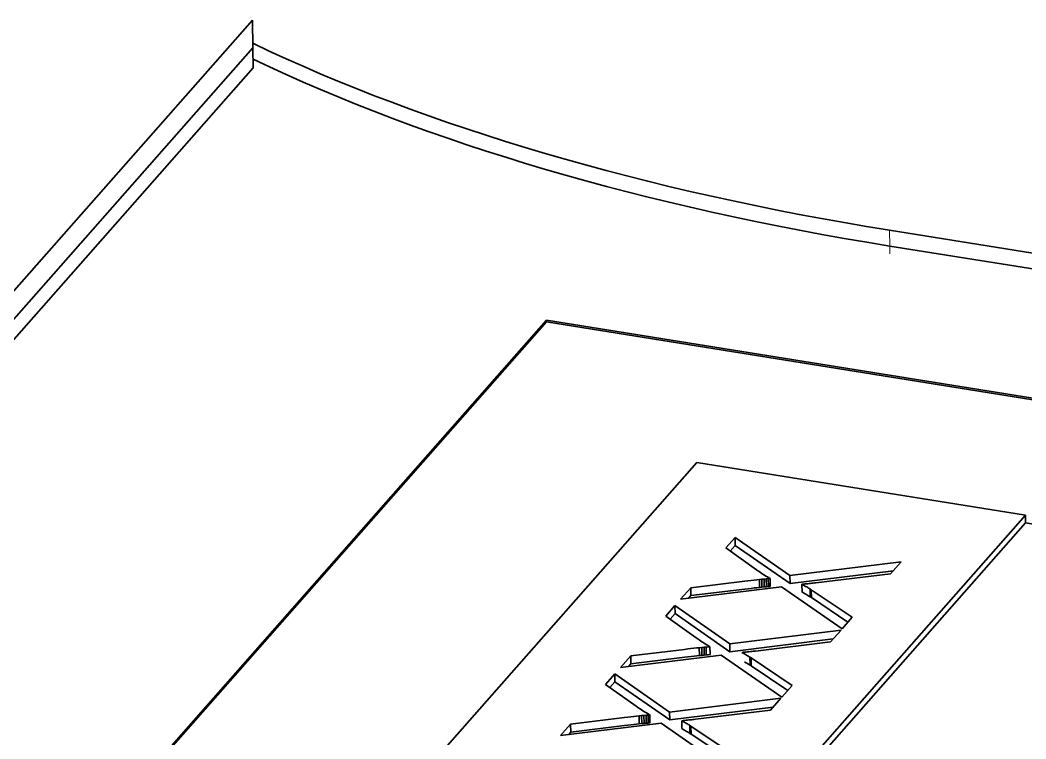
# Model space of a CAD drawing. Extents: x -1051 to 2563, y -231 to 775.
# Drawn here: x -285.58 to -279.89, y 557.2 to 561.27 of the extents above; entities that cross this region are included whole.
import ezdxf

# ---------------------------------------------------------------- set-up
doc = ezdxf.new("R2010")
doc.units = 0

msp = doc.modelspace()

# ---------------------------------------------------------------- linework, layer by layer
at = {"color": 7, "lineweight": 35, "ltscale": 0.315401}
msp.add_line((-292.6138, 551.8069), (-284.2679, 561.2679), dxfattribs=at)
at = {"color": 7, "lineweight": 35, "ltscale": 0.003928}
msp.add_line((-284.2654, 561.1108), (-284.2679, 561.2679), dxfattribs=at)
at = {"color": 7, "lineweight": 35, "ltscale": 0.310824}
for p, q in [((-292.4902, 551.7871), (-284.2654, 561.1108)), ((-284.2654, 561.1108), (-292.4902, 551.7871))]:
    msp.add_line(p, q, dxfattribs=at)
at = {"color": 7, "lineweight": 35, "ltscale": 0.002806}
msp.add_line((-284.2654, 561.1108), (-284.2637, 560.9985), dxfattribs=at)
at = {"color": 7, "lineweight": 35, "ltscale": 0.307553}
msp.add_line((-284.2637, 560.9985), (-292.4019, 551.7729), dxfattribs=at)
at = {"color": 7, "lineweight": 13, "ltscale": 0.002245}
msp.add_line((-280.6589, 559.9895), (-280.6603, 560.0793), dxfattribs=at)
at = {"color": 7, "lineweight": 35, "ltscale": 0.282774}
msp.add_line((-280.6603, 560.0793), (-269.4918, 558.2898), dxfattribs=at)
at = {"color": 7, "lineweight": 35, "ltscale": 0.282773}
msp.add_line((-269.4904, 558.2001), (-280.6589, 559.9895), dxfattribs=at)
at = {"color": 7, "lineweight": 13, "ltscale": 0.001123}
msp.add_line((-280.6582, 559.9446), (-280.6589, 559.9895), dxfattribs=at)
at = {"color": 7, "lineweight": 35, "ltscale": 0.134317}
msp.add_line((-275.3539, 559.1395), (-280.6589, 559.9895), dxfattribs=at)
at = {"color": 7, "lineweight": 35, "ltscale": 0.179559}
msp.add_line((-287.3542, 554.183), (-282.6029, 559.5692), dxfattribs=at)
at = {"color": 7, "lineweight": 35, "ltscale": 0.179298}
msp.add_line((-287.3472, 554.1819), (-282.6027, 559.5602), dxfattribs=at)
at = {"color": 7, "lineweight": 35, "ltscale": 0.353467}
for p, q in [((-282.6029, 559.5692), (-268.6422, 557.3325)), ((-282.6027, 559.5602), (-268.6421, 557.3235))]:
    msp.add_line(p, q, dxfattribs=at)
at = {"color": 7, "lineweight": 35, "ltscale": 0.000224337}
msp.add_line((-282.6029, 559.5692), (-282.6027, 559.5602), dxfattribs=at)
at = {"color": 7, "lineweight": 35, "ltscale": 0.138122}
msp.add_line((-285.4059, 554.6219), (-281.751, 558.7651), dxfattribs=at)
at = {"color": 7, "lineweight": 35, "ltscale": 0.047129}
msp.add_line((-281.751, 558.7651), (-279.8896, 558.4669), dxfattribs=at)
at = {"color": 7, "lineweight": 35, "ltscale": 0.110498}
msp.add_line((-282.8135, 555.1523), (-279.8896, 558.4669), dxfattribs=at)
at = {"color": 7, "lineweight": 35, "ltscale": 0.001123}
for p, q in [((-279.8896, 558.4669), (-279.8889, 558.422)), ((-281.5342, 558.3402), (-281.5335, 558.2953)), ((-281.2239, 558.1244), (-281.2232, 558.0795)), ((-281.785, 558.0559), (-281.7843, 558.011)), ((-281.1556, 558.0754), (-281.1549, 558.0305)), ((-281.1097, 558.0485), (-281.109, 558.0036)), ((-281.1062, 558.0463), (-281.1055, 558.0014)), ((-281.8748, 557.9542), (-281.8741, 557.9092)), ((-281.7372, 557.7163), (-281.7365, 557.6714)), ((-281.7103, 557.719), (-281.7096, 557.6741)), ((-281.6982, 557.7201), (-281.6975, 557.6752)), ((-281.6769, 557.7218), (-281.6762, 557.6769)), ((-281.4503, 557.6625), (-281.4496, 557.6176)), ((-281.4467, 557.6603), (-281.446, 557.6154)), ((-281.4438, 557.6583), (-281.4431, 557.6134)), ((-282.2153, 557.5681), (-282.2146, 557.5232)), ((-282.0777, 557.3303), (-282.077, 557.2853)), ((-282.0638, 557.3317), (-282.0631, 557.2867)), ((-282.0508, 557.3329), (-282.0501, 557.288)), ((-282.0388, 557.334), (-282.0381, 557.2891)), ((-282.0276, 557.335), (-282.0269, 557.29)), ((-282.0174, 557.3358), (-282.0167, 557.2908)), ((-281.7843, 557.2723), (-281.7836, 557.2274))]:
    msp.add_line(p, q, dxfattribs=at)
at = {"color": 7, "lineweight": 35, "ltscale": 0.10919}
msp.add_line((-282.7782, 555.1467), (-279.8889, 558.422), dxfattribs=at)
at = {"color": 7, "lineweight": 35, "ltscale": 0.187622}
msp.add_line((-279.8889, 558.422), (-272.4785, 557.2347), dxfattribs=at)
at = {"color": 7, "lineweight": 35, "ltscale": 0.001988}
for p, q in [((-281.5868, 558.2806), (-281.5342, 558.3402)), ((-281.9274, 557.8945), (-281.8748, 557.9542))]:
    msp.add_line(p, q, dxfattribs=at)
at = {"color": 7, "lineweight": 35, "ltscale": 0.009449}
for p, q in [((-281.5342, 558.3402), (-281.2239, 558.1244)), ((-281.5335, 558.2953), (-281.2232, 558.0795)), ((-281.8741, 557.9092), (-281.5638, 557.6934)), ((-282.2146, 557.5232), (-281.9043, 557.3074))]:
    msp.add_line(p, q, dxfattribs=at)
at = {"color": 7, "lineweight": 35, "ltscale": 0.005314}
for p, q in [((-281.4134, 558.1577), (-281.5868, 558.2806)), ((-281.754, 557.7716), (-281.9274, 557.8945)), ((-282.0945, 557.3855), (-282.2679, 557.5084))]:
    msp.add_line(p, q, dxfattribs=at)
at = {"color": 7, "lineweight": 35, "ltscale": 0.001077}
for p, q in [((-281.562, 558.263), (-281.5335, 558.2953)), ((-281.9026, 557.877), (-281.8741, 557.9092))]:
    msp.add_line(p, q, dxfattribs=at)
at = {"color": 7, "lineweight": 35, "ltscale": 0.000237779}
msp.add_line((-281.4057, 558.1521), (-281.4134, 558.1577), dxfattribs=at)
at = {"color": 7, "lineweight": 35, "ltscale": 0.01588}
for p, q in [((-281.2239, 558.1244), (-280.5935, 558.2024)), ((-281.5645, 557.7383), (-280.9341, 557.8163)), ((-281.9051, 557.3522), (-281.2747, 557.4303))]:
    msp.add_line(p, q, dxfattribs=at)
at = {"color": 7, "lineweight": 35, "ltscale": 0.002261}
for p, q in [((-280.5935, 558.2024), (-280.6534, 558.1346)), ((-280.9341, 557.8163), (-280.9939, 557.7485))]:
    msp.add_line(p, q, dxfattribs=at)
at = {"color": 7, "lineweight": 35, "ltscale": 0.000443263}
for p, q in [((-281.4615, 558.095), (-281.4439, 558.0971)), ((-281.802, 557.709), (-281.7844, 557.7111)), ((-282.1426, 557.3229), (-282.125, 557.325))]:
    msp.add_line(p, q, dxfattribs=at)
at = {"color": 7, "lineweight": 35, "ltscale": 0.00042}
for p, q in [((-281.4439, 558.0971), (-281.4272, 558.099)), ((-281.4432, 558.0522), (-281.4265, 558.0541)), ((-281.7844, 557.7111), (-281.7677, 557.713))]:
    msp.add_line(p, q, dxfattribs=at)
at = {"color": 7, "lineweight": 35, "ltscale": 0.000396156}
for p, q in [((-281.4272, 558.099), (-281.4114, 558.1008)), ((-281.7677, 557.713), (-281.752, 557.7147))]:
    msp.add_line(p, q, dxfattribs=at)
at = {"color": 7, "lineweight": 35, "ltscale": 0.000372905}
for p, q in [((-281.4114, 558.1008), (-281.3966, 558.1024)), ((-281.4107, 558.0559), (-281.3959, 558.0575)), ((-281.752, 557.7147), (-281.7372, 557.7163)), ((-281.7513, 557.6698), (-281.7365, 557.6714)), ((-282.0925, 557.3287), (-282.0777, 557.3303)), ((-282.0918, 557.2838), (-282.077, 557.2853))]:
    msp.add_line(p, q, dxfattribs=at)
at = {"color": 7, "lineweight": 35, "ltscale": 0.000234509}
for p, q in [((-281.398, 558.1467), (-281.4057, 558.1521)), ((-282.0791, 557.3746), (-282.0868, 557.38))]:
    msp.add_line(p, q, dxfattribs=at)
at = {"color": 7, "lineweight": 35, "ltscale": 0.000233406}
for p, q in [((-281.3903, 558.1415), (-281.398, 558.1467)), ((-281.7308, 557.7554), (-281.7386, 557.7607)), ((-282.0714, 557.3694), (-282.0791, 557.3746))]:
    msp.add_line(p, q, dxfattribs=at)
at = {"color": 7, "lineweight": 35, "ltscale": 0.000349666}
for p, q in [((-281.3966, 558.1024), (-281.3827, 558.1038)), ((-281.7372, 557.7163), (-281.7232, 557.7177))]:
    msp.add_line(p, q, dxfattribs=at)
at = {"color": 7, "lineweight": 35, "ltscale": 0.001122}
for p, q in [((-281.3966, 558.1024), (-281.3959, 558.0575)), ((-281.3827, 558.1038), (-281.382, 558.0589)), ((-281.3697, 558.105), (-281.369, 558.0602)), ((-281.3576, 558.1061), (-281.3569, 558.0613)), ((-281.3465, 558.1071), (-281.3458, 558.0622)), ((-281.3363, 558.1078), (-281.3356, 558.063)), ((-281.1032, 558.0444), (-281.1025, 557.9995)), ((-281.7232, 557.7177), (-281.7225, 557.6729)), ((-281.5645, 557.7383), (-281.5638, 557.6934)), ((-282.1256, 557.6698), (-282.1249, 557.6249)), ((-281.9051, 557.3522), (-281.9043, 557.3074)), ((-281.8367, 557.3032), (-281.836, 557.2584)), ((-282.4662, 557.2838), (-282.4655, 557.2389)), ((-281.7908, 557.2764), (-281.7901, 557.2315)), ((-281.7873, 557.2742), (-281.7866, 557.2293))]:
    msp.add_line(p, q, dxfattribs=at)
at = {"color": 7, "lineweight": 35, "ltscale": 0.000231704}
msp.add_line((-281.3826, 558.1364), (-281.3903, 558.1415), dxfattribs=at)
at = {"color": 7, "lineweight": 35, "ltscale": 0.000326588}
for p, q in [((-281.3827, 558.1038), (-281.3697, 558.105)), ((-281.382, 558.0589), (-281.369, 558.0602)), ((-282.0638, 557.3317), (-282.0508, 557.3329)), ((-282.0631, 557.2867), (-282.0501, 557.288))]:
    msp.add_line(p, q, dxfattribs=at)
at = {"color": 7, "lineweight": 35, "ltscale": 0.000230226}
msp.add_line((-281.3749, 558.1313), (-281.3826, 558.1364), dxfattribs=at)
at = {"color": 7, "lineweight": 35, "ltscale": 0.000229203}
for p, q in [((-281.3672, 558.1263), (-281.3749, 558.1313)), ((-282.0483, 557.3542), (-282.056, 557.3592))]:
    msp.add_line(p, q, dxfattribs=at)
at = {"color": 7, "lineweight": 35, "ltscale": 0.00030261}
for p, q in [((-281.3697, 558.105), (-281.3576, 558.1061)), ((-281.369, 558.0602), (-281.3569, 558.0613)), ((-281.7103, 557.719), (-281.6982, 557.7201)), ((-281.7096, 557.6741), (-281.6975, 557.6752)), ((-282.0508, 557.3329), (-282.0388, 557.334)), ((-282.0501, 557.288), (-282.0381, 557.2891))]:
    msp.add_line(p, q, dxfattribs=at)
at = {"color": 7, "lineweight": 35, "ltscale": 0.000226768}
for p, q in [((-281.3594, 558.1216), (-281.3672, 558.1263)), ((-282.0406, 557.3495), (-282.0483, 557.3542))]:
    msp.add_line(p, q, dxfattribs=at)
at = {"color": 7, "lineweight": 35, "ltscale": 0.000225319}
for p, q in [((-281.3517, 558.1169), (-281.3594, 558.1216)), ((-282.0329, 557.3448), (-282.0406, 557.3495))]:
    msp.add_line(p, q, dxfattribs=at)
at = {"color": 7, "lineweight": 35, "ltscale": 0.000278652}
for p, q in [((-281.3576, 558.1061), (-281.3465, 558.1071)), ((-281.3569, 558.0613), (-281.3458, 558.0622)), ((-282.0388, 557.334), (-282.0276, 557.335))]:
    msp.add_line(p, q, dxfattribs=at)
at = {"color": 7, "lineweight": 35, "ltscale": 0.000224399}
for p, q in [((-281.344, 558.1123), (-281.3517, 558.1169)), ((-281.6846, 557.7263), (-281.6923, 557.7308)), ((-282.0251, 557.3402), (-282.0329, 557.3448))]:
    msp.add_line(p, q, dxfattribs=at)
at = {"color": 7, "lineweight": 35, "ltscale": 0.000256353}
for p, q in [((-281.3465, 558.1071), (-281.3363, 558.1078)), ((-281.3458, 558.0622), (-281.3356, 558.063)), ((-282.0276, 557.335), (-282.0174, 557.3358))]:
    msp.add_line(p, q, dxfattribs=at)
at = {"color": 7, "lineweight": 35, "ltscale": 0.000222858}
for p, q in [((-281.3363, 558.1078), (-281.344, 558.1123)), ((-282.0174, 557.3358), (-282.0251, 557.3402))]:
    msp.add_line(p, q, dxfattribs=at)
at = {"color": 7, "lineweight": 35, "ltscale": 0.01474}
for p, q in [((-281.2232, 558.0795), (-280.6381, 558.1519)), ((-281.5638, 557.6934), (-280.9786, 557.7659))]:
    msp.add_line(p, q, dxfattribs=at)
at = {"color": 7, "lineweight": 35, "ltscale": 0.010677}
for p, q in [((-280.6534, 558.1346), (-281.0774, 558.0835)), ((-281.3345, 557.3624), (-281.7585, 557.3113))]:
    msp.add_line(p, q, dxfattribs=at)
at = {"color": 7, "lineweight": 35, "ltscale": 0.014365}
for p, q in [((-281.2723, 558.0605), (-281.8426, 557.9906)), ((-281.9534, 557.2884), (-282.5237, 557.2185))]:
    msp.add_line(p, q, dxfattribs=at)
at = {"color": 7, "lineweight": 35, "ltscale": 0.002177}
msp.add_line((-281.8426, 557.9906), (-281.785, 558.0559), dxfattribs=at)
at = {"color": 7, "lineweight": 35, "ltscale": 0.007681}
for p, q in [((-281.785, 558.0559), (-281.48, 558.0928)), ((-281.7843, 558.011), (-281.4793, 558.0479)), ((-282.1256, 557.6698), (-281.8206, 557.7068)), ((-282.1249, 557.6249), (-281.8199, 557.6619)), ((-282.4662, 557.2838), (-282.1611, 557.3207)), ((-282.4655, 557.2389), (-282.1604, 557.2758))]:
    msp.add_line(p, q, dxfattribs=at)
at = {"color": 7, "lineweight": 35, "ltscale": 0.000466351}
for p, q in [((-281.48, 558.0928), (-281.4615, 558.095)), ((-281.8206, 557.7068), (-281.802, 557.709))]:
    msp.add_line(p, q, dxfattribs=at)
at = {"color": 7, "lineweight": 35, "ltscale": 0.00046729}
for p, q in [((-281.4793, 558.0479), (-281.4608, 558.0502)), ((-282.1611, 557.3207), (-282.1426, 557.3229)), ((-282.1604, 557.2758), (-282.1419, 557.2781))]:
    msp.add_line(p, q, dxfattribs=at)
at = {"color": 7, "lineweight": 35, "ltscale": 0.000442505}
msp.add_line((-281.4608, 558.0502), (-281.4432, 558.0522), dxfattribs=at)
at = {"color": 7, "lineweight": 35, "ltscale": 0.000396914}
for p, q in [((-281.4265, 558.0541), (-281.4107, 558.0559)), ((-282.1083, 557.3269), (-282.0925, 557.3287)), ((-282.1076, 557.282), (-282.0918, 557.2838))]:
    msp.add_line(p, q, dxfattribs=at)
at = {"color": 7, "lineweight": 35, "ltscale": 0.000348907}
for p, q in [((-281.3959, 558.0575), (-281.382, 558.0589)), ((-282.0777, 557.3303), (-282.0638, 557.3317)), ((-282.077, 557.2853), (-282.0631, 557.2867))]:
    msp.add_line(p, q, dxfattribs=at)
at = {"color": 7, "lineweight": 35, "ltscale": 0.01045}
for p, q in [((-280.9286, 557.8226), (-281.2723, 558.0605)), ((-281.2692, 557.4365), (-281.6129, 557.6744)), ((-281.6097, 557.0504), (-281.9534, 557.2884))]:
    msp.add_line(p, q, dxfattribs=at)
at = {"color": 7, "lineweight": 35, "ltscale": 0.000209225}
for p, q in [((-281.1472, 558.0762), (-281.1556, 558.0754)), ((-281.8284, 557.304), (-281.8367, 557.3032))]:
    msp.add_line(p, q, dxfattribs=at)
at = {"color": 7, "lineweight": 35, "ltscale": 0.000215286}
for p, q in [((-281.1556, 558.0754), (-281.1481, 558.0711)), ((-281.1549, 558.0305), (-281.1474, 558.0262)), ((-281.8367, 557.3032), (-281.8292, 557.299)), ((-281.836, 557.2584), (-281.8285, 557.2541))]:
    msp.add_line(p, q, dxfattribs=at)
at = {"color": 7, "lineweight": 35, "ltscale": 0.000200999}
for p, q in [((-281.1481, 558.0711), (-281.1411, 558.0671)), ((-281.8285, 557.2541), (-281.8216, 557.2501))]:
    msp.add_line(p, q, dxfattribs=at)
at = {"color": 7, "lineweight": 35, "ltscale": 0.000206046}
msp.add_line((-281.139, 558.0769), (-281.1472, 558.0762), dxfattribs=at)
at = {"color": 7, "lineweight": 35, "ltscale": 0.000186613}
for p, q in [((-281.1411, 558.0671), (-281.1347, 558.0634)), ((-281.481, 557.6361), (-281.4745, 557.6324))]:
    msp.add_line(p, q, dxfattribs=at)
at = {"color": 7, "lineweight": 35, "ltscale": 0.000203304}
msp.add_line((-281.131, 558.0778), (-281.139, 558.0769), dxfattribs=at)
at = {"color": 7, "lineweight": 35, "ltscale": 0.000173763}
msp.add_line((-281.1347, 558.0634), (-281.1287, 558.0598), dxfattribs=at)
at = {"color": 7, "lineweight": 35, "ltscale": 0.000200872}
for p, q in [((-281.123, 558.0786), (-281.131, 558.0778)), ((-281.8041, 557.3064), (-281.8121, 557.3056))]:
    msp.add_line(p, q, dxfattribs=at)
at = {"color": 7, "lineweight": 35, "ltscale": 0.000158603}
msp.add_line((-281.1287, 558.0598), (-281.1232, 558.0566), dxfattribs=at)
at = {"color": 7, "lineweight": 35, "ltscale": 0.000145759}
for p, q in [((-281.1232, 558.0566), (-281.1182, 558.0536)), ((-281.8036, 557.2396), (-281.7986, 557.2366))]:
    msp.add_line(p, q, dxfattribs=at)
at = {"color": 7, "lineweight": 35, "ltscale": 0.000197835}
for p, q in [((-281.1151, 558.0793), (-281.123, 558.0786)), ((-281.4557, 557.6933), (-281.4635, 557.6925))]:
    msp.add_line(p, q, dxfattribs=at)
at = {"color": 7, "lineweight": 35, "ltscale": 0.000130712}
for p, q in [((-281.1182, 558.0536), (-281.1137, 558.051)), ((-281.7986, 557.2366), (-281.7941, 557.2339))]:
    msp.add_line(p, q, dxfattribs=at)
at = {"color": 7, "lineweight": 35, "ltscale": 0.000194961}
msp.add_line((-281.1073, 558.0802), (-281.1151, 558.0793), dxfattribs=at)
at = {"color": 7, "lineweight": 35, "ltscale": 0.000117108}
for p, q in [((-281.1137, 558.051), (-281.1097, 558.0485)), ((-281.113, 558.006), (-281.109, 558.0036)), ((-281.4543, 557.6649), (-281.4503, 557.6625)), ((-281.4536, 557.62), (-281.4496, 557.6176)), ((-281.7948, 557.2788), (-281.7908, 557.2764)), ((-281.7941, 557.2339), (-281.7901, 557.2315))]:
    msp.add_line(p, q, dxfattribs=at)
at = {"color": 7, "lineweight": 35, "ltscale": 0.000103515}
for p, q in [((-281.1097, 558.0485), (-281.1062, 558.0463)), ((-281.109, 558.0036), (-281.1055, 558.0014)), ((-281.4503, 557.6625), (-281.4467, 557.6603)), ((-281.4496, 557.6176), (-281.446, 557.6154)), ((-281.7908, 557.2764), (-281.7873, 557.2742)), ((-281.7901, 557.2315), (-281.7866, 557.2293))]:
    msp.add_line(p, q, dxfattribs=at)
at = {"color": 7, "lineweight": 35, "ltscale": 0.000192522}
for p, q in [((-281.0997, 558.081), (-281.1073, 558.0802)), ((-281.7808, 557.3088), (-281.7885, 557.308))]:
    msp.add_line(p, q, dxfattribs=at)
at = {"color": 7, "lineweight": 35, "ltscale": 8.99395e-05}
for p, q in [((-281.1062, 558.0463), (-281.1032, 558.0444)), ((-281.7866, 557.2293), (-281.7836, 557.2274))]:
    msp.add_line(p, q, dxfattribs=at)
at = {"color": 7, "lineweight": 35, "ltscale": 0.007002}
msp.add_line((-281.1032, 558.0444), (-280.8705, 557.8884), dxfattribs=at)
at = {"color": 7, "lineweight": 35, "ltscale": 0.000189487}
for p, q in [((-281.0921, 558.0818), (-281.0997, 558.081)), ((-281.4327, 557.6957), (-281.4402, 557.6949))]:
    msp.add_line(p, q, dxfattribs=at)
at = {"color": 7, "lineweight": 35, "ltscale": 0.000186621}
for p, q in [((-281.0847, 558.0826), (-281.0921, 558.0818)), ((-281.7658, 557.3105), (-281.7733, 557.3097))]:
    msp.add_line(p, q, dxfattribs=at)
at = {"color": 7, "lineweight": 35, "ltscale": 0.000184347}
msp.add_line((-281.0774, 558.0835), (-281.0847, 558.0826), dxfattribs=at)
at = {"color": 7, "lineweight": 35, "ltscale": 0.000494581}
msp.add_line((-281.7974, 557.9962), (-281.7843, 558.011), dxfattribs=at)
at = {"color": 7, "lineweight": 35, "ltscale": 0.000200239}
for p, q in [((-281.1474, 558.0262), (-281.1404, 558.0222)), ((-281.8292, 557.299), (-281.8223, 557.295))]:
    msp.add_line(p, q, dxfattribs=at)
at = {"color": 7, "lineweight": 35, "ltscale": 0.000187379}
for p, q in [((-281.1404, 558.0222), (-281.134, 558.0184)), ((-281.4817, 557.681), (-281.4752, 557.6772)), ((-281.4253, 557.6966), (-281.4327, 557.6957)), ((-281.8223, 557.295), (-281.8158, 557.2912))]:
    msp.add_line(p, q, dxfattribs=at)
at = {"color": 7, "lineweight": 35, "ltscale": 0.000172991}
for p, q in [((-281.134, 558.0184), (-281.128, 558.015)), ((-281.4745, 557.6324), (-281.4685, 557.6289)), ((-281.8158, 557.2912), (-281.8098, 557.2877)), ((-281.8151, 557.2463), (-281.8091, 557.2429))]:
    msp.add_line(p, q, dxfattribs=at)
at = {"color": 7, "lineweight": 35, "ltscale": 0.000159372}
for p, q in [((-281.128, 558.015), (-281.1225, 558.0117)), ((-281.4685, 557.6289), (-281.463, 557.6257)), ((-281.8098, 557.2877), (-281.8043, 557.2845))]:
    msp.add_line(p, q, dxfattribs=at)
at = {"color": 7, "lineweight": 35, "ltscale": 0.000144983}
for p, q in [((-281.1225, 558.0117), (-281.1175, 558.0088)), ((-281.8043, 557.2845), (-281.7993, 557.2816))]:
    msp.add_line(p, q, dxfattribs=at)
at = {"color": 7, "lineweight": 35, "ltscale": 0.000131503}
for p, q in [((-281.1175, 558.0088), (-281.113, 558.006)), ((-281.7993, 557.2816), (-281.7948, 557.2788))]:
    msp.add_line(p, q, dxfattribs=at)
at = {"color": 7, "lineweight": 35, "ltscale": 8.91203e-05}
for p, q in [((-281.1055, 558.0014), (-281.1025, 557.9995)), ((-281.7873, 557.2742), (-281.7843, 557.2723))]:
    msp.add_line(p, q, dxfattribs=at)
at = {"color": 7, "lineweight": 35, "ltscale": 0.006241}
msp.add_line((-281.1025, 557.9995), (-280.8951, 557.8605), dxfattribs=at)
at = {"color": 7, "lineweight": 35, "ltscale": 0.00945}
for p, q in [((-281.8748, 557.9542), (-281.5645, 557.7383)), ((-282.2153, 557.5681), (-281.9051, 557.3522))]:
    msp.add_line(p, q, dxfattribs=at)
at = {"color": 7, "lineweight": 35, "ltscale": 0.002196}
msp.add_line((-280.8705, 557.8884), (-280.9286, 557.8226), dxfattribs=at)
at = {"color": 7, "lineweight": 35, "ltscale": 0.00023627}
msp.add_line((-281.7463, 557.7661), (-281.754, 557.7716), dxfattribs=at)
at = {"color": 7, "lineweight": 35, "ltscale": 0.00023601}
msp.add_line((-281.7386, 557.7607), (-281.7463, 557.7661), dxfattribs=at)
at = {"color": 7, "lineweight": 35, "ltscale": 0.000231919}
msp.add_line((-281.7231, 557.7502), (-281.7308, 557.7554), dxfattribs=at)
at = {"color": 7, "lineweight": 35, "ltscale": 0.000325829}
msp.add_line((-281.7232, 557.7177), (-281.7103, 557.719), dxfattribs=at)
at = {"color": 7, "lineweight": 35, "ltscale": 0.00023003}
msp.add_line((-281.7154, 557.7452), (-281.7231, 557.7502), dxfattribs=at)
at = {"color": 7, "lineweight": 35, "ltscale": 0.00022774}
msp.add_line((-281.7077, 557.7404), (-281.7154, 557.7452), dxfattribs=at)
at = {"color": 7, "lineweight": 35, "ltscale": 0.000227572}
msp.add_line((-281.7, 557.7355), (-281.7077, 557.7404), dxfattribs=at)
at = {"color": 7, "lineweight": 35, "ltscale": 0.000225971}
msp.add_line((-281.6923, 557.7308), (-281.7, 557.7355), dxfattribs=at)
at = {"color": 7, "lineweight": 35, "ltscale": 0.000279412}
for p, q in [((-281.6982, 557.7201), (-281.6871, 557.721)), ((-282.0381, 557.2891), (-282.0269, 557.29))]:
    msp.add_line(p, q, dxfattribs=at)
at = {"color": 7, "lineweight": 35, "ltscale": 0.000255593}
for p, q in [((-281.6871, 557.721), (-281.6769, 557.7218)), ((-282.0269, 557.29), (-282.0167, 557.2908))]:
    msp.add_line(p, q, dxfattribs=at)
at = {"color": 7, "lineweight": 35, "ltscale": 0.000222198}
msp.add_line((-281.6769, 557.7218), (-281.6846, 557.7263), dxfattribs=at)
at = {"color": 7, "lineweight": 35, "ltscale": 0.000183418}
msp.add_line((-281.418, 557.6974), (-281.4253, 557.6966), dxfattribs=at)
at = {"color": 7, "lineweight": 35, "ltscale": 0.010678}
msp.add_line((-280.9939, 557.7485), (-281.418, 557.6974), dxfattribs=at)
at = {"color": 7, "lineweight": 35, "ltscale": 0.014364}
msp.add_line((-281.6129, 557.6744), (-282.1832, 557.6046), dxfattribs=at)
at = {"color": 7, "lineweight": 35, "ltscale": 0.002176}
for p, q in [((-282.1832, 557.6046), (-282.1256, 557.6698)), ((-282.5237, 557.2185), (-282.4662, 557.2838))]:
    msp.add_line(p, q, dxfattribs=at)
at = {"color": 7, "lineweight": 35, "ltscale": 0.000466533}
msp.add_line((-281.8199, 557.6619), (-281.8013, 557.6641), dxfattribs=at)
at = {"color": 7, "lineweight": 35, "ltscale": 0.000443087}
for p, q in [((-281.8013, 557.6641), (-281.7837, 557.6661)), ((-282.1419, 557.2781), (-282.1243, 557.2801))]:
    msp.add_line(p, q, dxfattribs=at)
at = {"color": 7, "lineweight": 35, "ltscale": 0.000420175}
msp.add_line((-281.7837, 557.6661), (-281.767, 557.6681), dxfattribs=at)
at = {"color": 7, "lineweight": 35, "ltscale": 0.000395988}
msp.add_line((-281.767, 557.6681), (-281.7513, 557.6698), dxfattribs=at)
at = {"color": 7, "lineweight": 35, "ltscale": 0.000349823}
msp.add_line((-281.7365, 557.6714), (-281.7225, 557.6729), dxfattribs=at)
at = {"color": 7, "lineweight": 35, "ltscale": 0.000325682}
msp.add_line((-281.7225, 557.6729), (-281.7096, 557.6741), dxfattribs=at)
at = {"color": 7, "lineweight": 35, "ltscale": 0.000279541}
msp.add_line((-281.6975, 557.6752), (-281.6864, 557.6761), dxfattribs=at)
at = {"color": 7, "lineweight": 35, "ltscale": 0.000255479}
msp.add_line((-281.6864, 557.6761), (-281.6762, 557.6769), dxfattribs=at)
at = {"color": 7, "lineweight": 35, "ltscale": 0.000208326}
msp.add_line((-281.4878, 557.6901), (-281.4961, 557.6893), dxfattribs=at)
at = {"color": 7, "lineweight": 35, "ltscale": 0.000214623}
msp.add_line((-281.4961, 557.6893), (-281.4887, 557.6851), dxfattribs=at)
at = {"color": 7, "lineweight": 35, "ltscale": 0.00020166}
msp.add_line((-281.4887, 557.6851), (-281.4817, 557.681), dxfattribs=at)
at = {"color": 7, "lineweight": 35, "ltscale": 0.00020634}
msp.add_line((-281.4796, 557.6909), (-281.4878, 557.6901), dxfattribs=at)
at = {"color": 7, "lineweight": 35, "ltscale": 0.000203006}
msp.add_line((-281.4715, 557.6917), (-281.4796, 557.6909), dxfattribs=at)
at = {"color": 7, "lineweight": 35, "ltscale": 0.000172228}
msp.add_line((-281.4752, 557.6772), (-281.4692, 557.6738), dxfattribs=at)
at = {"color": 7, "lineweight": 35, "ltscale": 0.000201028}
msp.add_line((-281.4635, 557.6925), (-281.4715, 557.6917), dxfattribs=at)
at = {"color": 7, "lineweight": 35, "ltscale": 0.000160152}
msp.add_line((-281.4692, 557.6738), (-281.4637, 557.6705), dxfattribs=at)
at = {"color": 7, "lineweight": 35, "ltscale": 0.000144325}
msp.add_line((-281.4637, 557.6705), (-281.4588, 557.6676), dxfattribs=at)
at = {"color": 7, "lineweight": 35, "ltscale": 0.000131367}
for p, q in [((-281.4588, 557.6676), (-281.4543, 557.6649)), ((-281.4581, 557.6227), (-281.4536, 557.62))]:
    msp.add_line(p, q, dxfattribs=at)
at = {"color": 7, "lineweight": 35, "ltscale": 0.000194799}
for p, q in [((-281.4479, 557.6941), (-281.4557, 557.6933)), ((-281.7885, 557.308), (-281.7962, 557.3073))]:
    msp.add_line(p, q, dxfattribs=at)
at = {"color": 7, "lineweight": 35, "ltscale": 0.000192686}
msp.add_line((-281.4402, 557.6949), (-281.4479, 557.6941), dxfattribs=at)
at = {"color": 7, "lineweight": 35, "ltscale": 8.92998e-05}
for p, q in [((-281.4467, 557.6603), (-281.4438, 557.6583)), ((-281.446, 557.6154), (-281.4431, 557.6134))]:
    msp.add_line(p, q, dxfattribs=at)
at = {"color": 7, "lineweight": 35, "ltscale": 0.007003}
for p, q in [((-281.4438, 557.6583), (-281.2111, 557.5023)), ((-281.7843, 557.2723), (-281.5516, 557.1163))]:
    msp.add_line(p, q, dxfattribs=at)
at = {"color": 7, "lineweight": 35, "ltscale": 0.000495086}
msp.add_line((-282.138, 557.6101), (-282.1249, 557.6249), dxfattribs=at)
at = {"color": 7, "lineweight": 35, "ltscale": 0.000145105}
msp.add_line((-281.463, 557.6257), (-281.4581, 557.6227), dxfattribs=at)
at = {"color": 7, "lineweight": 35, "ltscale": 0.00624}
for p, q in [((-281.4431, 557.6134), (-281.2357, 557.4744)), ((-281.7836, 557.2274), (-281.5763, 557.0884))]:
    msp.add_line(p, q, dxfattribs=at)
at = {"color": 7, "lineweight": 35, "ltscale": 0.001989}
msp.add_line((-282.2679, 557.5084), (-282.2153, 557.5681), dxfattribs=at)
at = {"color": 7, "lineweight": 35, "ltscale": 0.001078}
msp.add_line((-282.2431, 557.4908), (-282.2146, 557.5232), dxfattribs=at)
at = {"color": 7, "lineweight": 35, "ltscale": 0.002194}
msp.add_line((-281.2111, 557.5023), (-281.2692, 557.4365), dxfattribs=at)
at = {"color": 7, "lineweight": 35, "ltscale": 0.002262}
msp.add_line((-281.2747, 557.4303), (-281.3345, 557.3624), dxfattribs=at)
at = {"color": 7, "lineweight": 35, "ltscale": 0.000236891}
msp.add_line((-282.0868, 557.38), (-282.0945, 557.3855), dxfattribs=at)
at = {"color": 7, "lineweight": 35, "ltscale": 0.000232551}
msp.add_line((-282.0637, 557.3642), (-282.0714, 557.3694), dxfattribs=at)
at = {"color": 7, "lineweight": 35, "ltscale": 0.00022939}
msp.add_line((-282.056, 557.3592), (-282.0637, 557.3642), dxfattribs=at)
at = {"color": 7, "lineweight": 35, "ltscale": 0.014739}
msp.add_line((-281.9043, 557.3074), (-281.3192, 557.3798), dxfattribs=at)
at = {"color": 7, "lineweight": 35, "ltscale": 0.000419242}
for p, q in [((-282.125, 557.325), (-282.1083, 557.3269)), ((-282.1243, 557.2801), (-282.1076, 557.282))]:
    msp.add_line(p, q, dxfattribs=at)
at = {"color": 7, "lineweight": 35, "ltscale": 0.000206187}
msp.add_line((-281.8202, 557.3048), (-281.8284, 557.304), dxfattribs=at)
at = {"color": 7, "lineweight": 35, "ltscale": 0.00020315}
msp.add_line((-281.8121, 557.3056), (-281.8202, 557.3048), dxfattribs=at)
at = {"color": 7, "lineweight": 35, "ltscale": 0.000197994}
msp.add_line((-281.7962, 557.3073), (-281.8041, 557.3064), dxfattribs=at)
at = {"color": 7, "lineweight": 35, "ltscale": 0.000189653}
msp.add_line((-281.7733, 557.3097), (-281.7808, 557.3088), dxfattribs=at)
at = {"color": 7, "lineweight": 35, "ltscale": 0.000184177}
msp.add_line((-281.7585, 557.3113), (-281.7658, 557.3105), dxfattribs=at)
at = {"color": 7, "lineweight": 35, "ltscale": 0.000187275}
msp.add_line((-281.8216, 557.2501), (-281.8151, 557.2463), dxfattribs=at)
at = {"color": 7, "lineweight": 35, "ltscale": 0.000158715}
msp.add_line((-281.8091, 557.2429), (-281.8036, 557.2396), dxfattribs=at)
at = {"color": 7, "lineweight": 35, "ltscale": 0.000495726}
msp.add_line((-282.4785, 557.224), (-282.4655, 557.2389), dxfattribs=at)
at = {"color": 7, "lineweight": 35}
for centre in [(-277.1882, 564.0153), (-277.1868, 563.9255), (-277.1868, 563.9255)]:
    msp.add_ellipse(centre, major_axis=(9.4988, 0.149), ratio=0.440114, start_param=3.864815, end_param=4.331287, dxfattribs=at)

doc.saveas('drawing.dxf')
